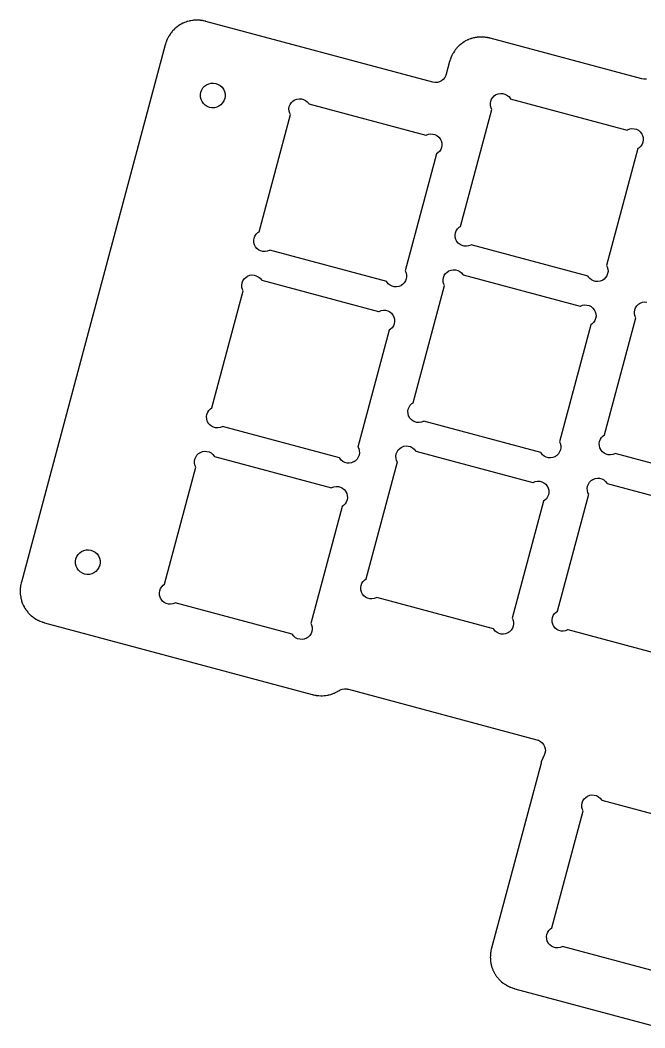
# Model space of a CAD drawing. Extents: x -129 to 129, y -30 to 88.
# Drawn here: x -129 to -70.8, y -6.1 to 87.8 of the extents above; entities that cross this region are included whole.
import ezdxf

# ---------------------------------------------------------------- set-up
doc = ezdxf.new("R2010")
doc.units = 0
doc.layers.get('0').update_dxf_attribs({"linetype": 'CONTINUOUS'})

msp = doc.modelspace()

# ---------------------------------------------------------------- linework, layer by layer
for points in [[(-70.6526, 82.2902), (-70.8614, 82.2792), (-70.8854, 82.2805), (-71.0919, 82.3132), (-85.2083, 86.0957), (-85.221, 86.099), (-85.2337, 86.1022), (-85.2464, 86.1054), (-85.2846, 86.1145), (-85.2973, 86.1175), (-85.3101, 86.1204), (-85.3229, 86.1232), (-85.438, 86.1477), (-85.4508, 86.1503), (-85.4637, 86.1529), (-85.4765, 86.1553), (-85.5151, 86.1625), (-85.528, 86.1648), (-85.5409, 86.167), (-85.5538, 86.1691), (-85.567, 86.1712), (-85.5929, 86.175), (-85.6188, 86.1784), (-85.6448, 86.1815), (-85.7229, 86.1897), (-85.7489, 86.1921), (-85.775, 86.1941), (-85.8011, 86.1958), (-85.9966, 86.2061), (-86.0489, 86.2074), (-86.1012, 86.2074), (-86.1536, 86.2061), (-86.3097, 86.1979), (-86.3619, 86.1938), (-86.4139, 86.1883), (-86.4659, 86.1815), (-86.6203, 86.157), (-86.6718, 86.1475), (-86.723, 86.1366), (-86.7739, 86.1244), (-86.9249, 86.0839), (-86.9751, 86.069), (-87.0249, 86.0529), (-87.0742, 86.0354), (-87.2202, 85.9793), (-87.2686, 85.9593), (-87.3164, 85.938), (-87.3636, 85.9155), (-87.503, 85.8445), (-87.549, 85.8195), (-87.5943, 85.7934), (-87.6389, 85.766), (-87.7701, 85.6808), (-87.8132, 85.6512), (-87.8556, 85.6204), (-87.8971, 85.5886), (-88.0186, 85.4901), (-88.0584, 85.4561), (-88.0973, 85.4211), (-88.1353, 85.3851), (-88.2459, 85.2745), (-88.2819, 85.2365), (-88.3169, 85.1977), (-88.3509, 85.1578), (-88.4493, 85.0363), (-88.4812, 84.9948), (-88.5119, 84.9525), (-88.5416, 84.9093), (-88.6482, 84.7452), (-88.6622, 84.723), (-88.6758, 84.7007), (-88.6892, 84.6782), (-88.717, 84.6301), (-88.742, 84.5841), (-88.7657, 84.5375), (-88.7882, 84.4903), (-88.8108, 84.4396), (-88.8212, 84.4155), (-88.8312, 84.3913), (-88.8409, 84.367), (-88.9251, 84.1476), (-88.9342, 84.123), (-88.9429, 84.0984), (-88.9513, 84.0736), (-88.9756, 83.999), (-88.9833, 83.974), (-88.9907, 83.9489), (-88.9979, 83.9237), (-89.3092, 82.7619), (-89.3415, 82.6623), (-89.3588, 82.6174), (-89.4537, 82.4311), (-89.5852, 82.2686), (-89.7477, 82.1371), (-89.934, 82.0422), (-90.1359, 81.9881), (-90.3447, 81.9771), (-90.3664, 81.9783), (-90.5729, 82.011), (-111.703, 87.6727), (-111.716, 87.676), (-111.728, 87.6793), (-111.741, 87.6824), (-111.779, 87.6916), (-111.792, 87.6945), (-111.805, 87.6974), (-111.817, 87.7002), (-111.933, 87.7247), (-111.945, 87.7273), (-111.958, 87.7299), (-111.971, 87.7324), (-112.01, 87.7395), (-112.023, 87.7418), (-112.036, 87.744), (-112.048, 87.7462), (-112.062, 87.7483), (-112.087, 87.752), (-112.113, 87.7554), (-112.139, 87.7585), (-112.217, 87.7667), (-112.244, 87.7691), (-112.27, 87.7712), (-112.296, 87.7729), (-112.491, 87.7831), (-112.544, 87.7845), (-112.596, 87.7845), (-112.648, 87.7831), (-112.804, 87.7749), (-112.857, 87.7708), (-112.909, 87.7653), (-112.96, 87.7585), (-113.115, 87.7341), (-113.166, 87.7245), (-113.218, 87.7136), (-113.268, 87.7014), (-113.42, 87.6609), (-113.47, 87.6461), (-113.519, 87.6299), (-113.569, 87.6124), (-113.715, 87.5564), (-113.763, 87.5363), (-113.811, 87.5151), (-113.858, 87.4925), (-113.998, 87.4215), (-114.044, 87.3965), (-114.089, 87.3704), (-114.134, 87.343), (-114.265, 87.2579), (-114.308, 87.2282), (-114.35, 87.1975), (-114.392, 87.1656), (-114.513, 87.0672), (-114.553, 87.0332), (-114.592, 86.9982), (-114.63, 86.9621), (-114.74, 86.8515), (-114.777, 86.8136), (-114.812, 86.7747), (-114.846, 86.7349), (-114.944, 86.6134), (-114.976, 86.5718), (-115.007, 86.5295), (-115.036, 86.4864), (-115.143, 86.3222), (-115.157, 86.3001), (-115.17, 86.2778), (-115.184, 86.2553), (-115.212, 86.2072), (-115.237, 86.1612), (-115.26, 86.1146), (-115.283, 86.0673), (-115.305, 86.0166), (-115.316, 85.9926), (-115.326, 85.9684), (-115.335, 85.9441), (-115.42, 85.7247), (-115.429, 85.7001), (-115.438, 85.6754), (-115.446, 85.6506), (-115.47, 85.576), (-115.478, 85.551), (-115.485, 85.5259), (-115.492, 85.5007), (-128.905, 35.4436), (-128.909, 35.4309), (-128.912, 35.4182), (-128.915, 35.4055), (-128.924, 35.3674), (-128.927, 35.3546), (-128.93, 35.3418), (-128.933, 35.3291), (-128.957, 35.2139), (-128.96, 35.2011), (-128.962, 35.1882), (-128.965, 35.1754), (-128.972, 35.1368), (-128.974, 35.1239), (-128.977, 35.111), (-128.979, 35.0981), (-128.981, 35.0849), (-128.985, 35.059), (-128.988, 35.0331), (-128.991, 35.0071), (-128.999, 34.9291), (-129.002, 34.903), (-129.004, 34.8769), (-129.005, 34.8508), (-129.016, 34.6553), (-129.017, 34.603), (-129.017, 34.5507), (-129.016, 34.4984), (-129.007, 34.3422), (-129.003, 34.29), (-128.998, 34.238), (-128.991, 34.1861), (-128.967, 34.0316), (-128.957, 33.9801), (-128.946, 33.929), (-128.934, 33.8781), (-128.893, 33.727), (-128.879, 33.6768), (-128.862, 33.627), (-128.845, 33.5777), (-128.789, 33.4317), (-128.769, 33.3833), (-128.748, 33.3355), (-128.725, 33.2883), (-128.654, 33.1489), (-128.629, 33.1029), (-128.603, 33.0576), (-128.576, 33.013), (-128.49, 32.8818), (-128.461, 32.8387), (-128.43, 32.7964), (-128.398, 32.7548), (-128.3, 32.6333), (-128.266, 32.5935), (-128.231, 32.5546), (-128.195, 32.5166), (-128.084, 32.406), (-128.046, 32.37), (-128.007, 32.335), (-127.967, 32.301), (-127.846, 32.2026), (-127.804, 32.1707), (-127.762, 32.14), (-127.719, 32.1103), (-127.555, 32.0037), (-127.533, 31.9898), (-127.51, 31.9761), (-127.488, 31.9627), (-127.44, 31.9349), (-127.394, 31.91), (-127.347, 31.8862), (-127.3, 31.8637), (-127.249, 31.8411), (-127.225, 31.8308), (-127.201, 31.8208), (-127.177, 31.8111), (-126.957, 31.7268), (-126.933, 31.7178), (-126.908, 31.709), (-126.883, 31.7006), (-126.809, 31.6764), (-126.784, 31.6686), (-126.758, 31.6612), (-126.733, 31.6541), (-101.79, 24.9706), (-101.778, 24.9673), (-101.765, 24.9641), (-101.752, 24.9609), (-101.714, 24.9518), (-101.701, 24.9488), (-101.688, 24.9459), (-101.676, 24.9431), (-101.56, 24.9186), (-101.548, 24.916), (-101.535, 24.9134), (-101.522, 24.911), (-101.483, 24.9038), (-101.47, 24.9015), (-101.458, 24.8993), (-101.445, 24.8972), (-101.432, 24.8951), (-101.406, 24.8913), (-101.38, 24.8879), (-101.354, 24.8848), (-101.276, 24.8766), (-101.25, 24.8742), (-101.223, 24.8722), (-101.197, 24.8705), (-101.002, 24.8602), (-100.95, 24.8589), (-100.897, 24.8589), (-100.845, 24.8602), (-100.689, 24.8684), (-100.637, 24.8725), (-100.585, 24.878), (-100.533, 24.8848), (-100.378, 24.9093), (-100.327, 24.9188), (-100.276, 24.9297), (-100.225, 24.9419), (-100.074, 24.9824), (-100.023, 24.9973), (-99.9736, 25.0134), (-99.9243, 25.0309), (-99.7783, 25.087), (-99.7299, 25.107), (-99.6821, 25.1283), (-99.6349, 25.1508), (-99.4955, 25.2218), (-99.4495, 25.2468), (-99.4042, 25.2729), (-99.3596, 25.3003), (-99.3295, 25.3198), (-99.2388, 25.3721), (-99.194, 25.395), (-98.9988, 25.4699), (-98.7923, 25.5026), (-98.5836, 25.4917), (-98.5338, 25.4838), (-98.4315, 25.462), (-80.8582, 20.7533), (-80.7587, 20.721), (-80.7146, 20.7041), (-80.5284, 20.6091), (-80.3659, 20.4776), (-80.2343, 20.3151), (-80.1394, 20.1288), (-80.0853, 19.9269), (-80.0744, 19.7181), (-80.1071, 19.5117), (-80.1091, 19.5042), (-80.1724, 19.3325), (-80.191, 19.2937), (-80.2147, 19.247), (-80.2212, 19.2351), (-80.2449, 19.1885), (-80.2675, 19.1412), (-80.2901, 19.0905), (-80.3024, 19.0618), (-80.3186, 19.0261), (-80.452, 18.7463), (-80.4594, 18.6526), (-80.4767, 18.576), (-85.09, 1.35898), (-85.0933, 1.34631), (-85.0965, 1.33363), (-85.0997, 1.32092), (-85.1088, 1.28274), (-85.1118, 1.27), (-85.1147, 1.25723), (-85.1175, 1.24444), (-85.142, 1.12928), (-85.1446, 1.11646), (-85.1472, 1.10362), (-85.1497, 1.09077), (-85.1568, 1.05216), (-85.1591, 1.03928), (-85.1613, 1.02638), (-85.1635, 1.01346), (-85.1655, 1.00033), (-85.1693, 0.97442), (-85.1727, 0.94847), (-85.1758, 0.92248), (-85.184, 0.84445), (-85.1864, 0.81838), (-85.1884, 0.79229), (-85.1901, 0.76617), (-85.2004, 0.57072), (-85.2018, 0.51838), (-85.2018, 0.46608), (-85.2004, 0.41375), (-85.1922, 0.25756), (-85.1881, 0.20537), (-85.1826, 0.15336), (-85.1758, 0.10145), (-85.1513, -0.05302), (-85.1418, -0.1045), (-85.1309, -0.15565), (-85.1187, -0.20656), (-85.0782, -0.35763), (-85.0633, -0.40783), (-85.0472, -0.45757), (-85.0297, -0.50692), (-84.9737, -0.65293), (-84.9536, -0.7013), (-84.9324, -0.74908), (-84.9098, -0.79633), (-84.8388, -0.93568), (-84.8138, -0.98169), (-84.7877, -1.02699), (-84.7603, -1.07162), (-84.6751, -1.20279), (-84.6455, -1.24594), (-84.6148, -1.28825), (-84.5829, -1.32978), (-84.4845, -1.45133), (-84.4505, -1.49114), (-84.4155, -1.53), (-84.3794, -1.56798), (-84.2688, -1.67857), (-84.2309, -1.71461), (-84.192, -1.7496), (-84.1522, -1.78361), (-84.0306, -1.88203), (-83.9891, -1.9139), (-83.9468, -1.94464), (-83.9036, -1.9743), (-83.7395, -2.08089), (-83.7174, -2.09486), (-83.695, -2.10853), (-83.6725, -2.12192), (-83.6245, -2.14967), (-83.5785, -2.17465), (-83.5319, -2.1984), (-83.4846, -2.22094), (-83.4339, -2.24351), (-83.4099, -2.25385), (-83.3857, -2.26386), (-83.3614, -2.27356), (-83.1419, -2.35779), (-83.1174, -2.36685), (-83.0927, -2.37559), (-83.0679, -2.384), (-82.9933, -2.40825), (-82.9683, -2.41601), (-82.9432, -2.42344), (-82.918, -2.43055), (-69.312, -6.07627)], [(-62.6612, 44.507), (-73.5589, 47.427), (-73.5963, 47.4027), (-73.7914, 47.3278), (-73.9979, 47.2951), (-74.2067, 47.306), (-74.4086, 47.3601), (-74.5949, 47.455), (-74.7574, 47.5866), (-74.8889, 47.7491), (-74.9092, 47.7888), (-74.9198, 47.7916), (-74.9166, 47.8035), (-74.9838, 47.9353), (-75.0379, 48.1373), (-75.0489, 48.346), (-75.0162, 48.5525), (-74.9413, 48.7477), (-74.8274, 48.923), (-74.6796, 49.0708), (-74.5555, 49.1514), (-71.6348, 60.0514), (-71.702, 60.1833), (-71.7561, 60.3852), (-71.7671, 60.594), (-71.7343, 60.8004), (-71.6594, 60.9956), (-71.5456, 61.171), (-71.3977, 61.3188), (-71.2736, 61.3994), (-71.2705, 61.4112), (-71.2598, 61.4083), (-71.2224, 61.4326), (-71.0272, 61.5076), (-70.8208, 61.5403), (-70.612, 61.5293)], [(-67.0611, 28.0862), (-77.9588, 31.0062), (-77.9962, 30.9819), (-78.1914, 30.907), (-78.3978, 30.8743), (-78.6066, 30.8853), (-78.8085, 30.9394), (-78.9948, 31.0343), (-79.1573, 31.1658), (-79.2888, 31.3283), (-79.3091, 31.3681), (-79.3197, 31.3709), (-79.3166, 31.3827), (-79.3838, 31.5146), (-79.4379, 31.7165), (-79.4488, 31.9253), (-79.4161, 32.1318), (-79.3412, 32.3269), (-79.2273, 32.5023), (-79.0795, 32.6501), (-78.9554, 32.7307), (-76.0347, 43.6307), (-76.1019, 43.7625), (-76.156, 43.9645), (-76.167, 44.1732), (-76.1343, 44.3797), (-76.0594, 44.5749), (-75.9455, 44.7502), (-75.7977, 44.898), (-75.6736, 44.9786), (-75.6704, 44.9905), (-75.6597, 44.9876), (-75.6223, 45.0119), (-75.4272, 45.0868), (-75.2207, 45.1195), (-75.0119, 45.1086), (-74.81, 45.0545), (-74.6237, 44.9596), (-74.4612, 44.828), (-74.3297, 44.6655), (-74.3094, 44.6258), (-63.4118, 41.7058)], [(-67.5708, -1.4182), (-78.4684, 1.50181), (-78.5059, 1.47752), (-78.701, 1.4026), (-78.9075, 1.3699), (-79.1163, 1.38084), (-79.3182, 1.43495), (-79.5045, 1.52986), (-79.667, 1.66142), (-79.7985, 1.82389), (-79.8188, 1.86363), (-79.8294, 1.86648), (-79.8262, 1.87831), (-79.8934, 2.01016), (-79.9475, 2.21209), (-79.9585, 2.42086), (-79.9258, 2.62735), (-79.8509, 2.82252), (-79.737, 2.99785), (-79.5892, 3.14567), (-79.4651, 3.22627), (-76.5444, 14.1262), (-76.6116, 14.2581), (-76.6657, 14.46), (-76.6766, 14.6688), (-76.6439, 14.8753), (-76.569, 15.0705), (-76.4552, 15.2458), (-76.3073, 15.3936), (-76.1832, 15.4742), (-76.1801, 15.486), (-76.1694, 15.4832), (-76.132, 15.5075), (-75.9368, 15.5824), (-75.7304, 15.6151), (-75.5216, 15.6042), (-75.3197, 15.55), (-75.1334, 15.4551), (-74.9709, 15.3236), (-74.8393, 15.1611), (-74.8191, 15.1214), (-63.9215, 12.2014)]]:
    msp.add_lwpolyline(points)
for points in [[(-111.363, 79.6618), (-111.574, 79.7412), (-111.765, 79.8602), (-111.93, 80.0143), (-112.061, 80.1976), (-112.154, 80.4029), (-112.206, 80.6225), (-112.213, 80.8478), (-112.176, 81.0702), (-112.097, 81.2812), (-111.978, 81.4727), (-111.824, 81.6372), (-111.64, 81.7685), (-111.435, 81.8616), (-111.215, 81.9128), (-110.99, 81.9201), (-110.768, 81.8834), (-110.557, 81.804), (-110.365, 81.685), (-110.201, 81.5308), (-110.069, 81.3476), (-109.976, 81.1423), (-109.925, 80.9227), (-109.918, 80.6974), (-109.955, 80.475), (-110.034, 80.264), (-110.153, 80.0725), (-110.307, 79.908), (-110.49, 79.7767), (-110.696, 79.6836), (-110.915, 79.6324), (-111.141, 79.6251)], [(-75.3891, 63.4481), (-75.591, 63.5022), (-75.7773, 63.5971), (-75.9398, 63.7286), (-76.0713, 63.8911), (-76.0916, 63.9309), (-86.9892, 66.8509), (-87.0266, 66.8266), (-87.2218, 66.7517), (-87.4283, 66.7189), (-87.637, 66.7299), (-87.839, 66.784), (-88.0252, 66.8789), (-88.1877, 67.0105), (-88.3193, 67.1729), (-88.3395, 67.2127), (-88.3502, 67.2155), (-88.347, 67.2274), (-88.4142, 67.3592), (-88.4683, 67.5611), (-88.4792, 67.7699), (-88.4465, 67.9764), (-88.3716, 68.1716), (-88.2577, 68.3469), (-88.1099, 68.4947), (-87.9858, 68.5753), (-85.0652, 79.4753), (-85.1324, 79.6071), (-85.1865, 79.8091), (-85.1974, 80.0179), (-85.1647, 80.2243), (-85.0898, 80.4195), (-84.9759, 80.5948), (-84.8281, 80.7427), (-84.704, 80.8233), (-84.7008, 80.8351), (-84.6902, 80.8322), (-84.6528, 80.8565), (-84.4576, 80.9314), (-84.2511, 80.9641), (-84.0423, 80.9532), (-83.8404, 80.8991), (-83.6541, 80.8042), (-83.4917, 80.6726), (-83.3601, 80.5102), (-83.3399, 80.4704), (-72.4422, 77.5504), (-72.4048, 77.5747), (-72.2097, 77.6496), (-72.0032, 77.6823), (-71.7944, 77.6714), (-71.5925, 77.6173), (-71.4062, 77.5224), (-71.2437, 77.3908), (-71.1122, 77.2283), (-71.0919, 77.1886), (-71.0813, 77.1857), (-71.0844, 77.1739), (-71.0173, 77.0421), (-70.9631, 76.8401), (-70.9522, 76.6314), (-70.9849, 76.4249), (-71.0598, 76.2297), (-71.1737, 76.0544), (-71.3215, 75.9065), (-71.4456, 75.8259), (-74.3663, 64.926), (-74.2991, 64.7941), (-74.245, 64.5922), (-74.234, 64.3834), (-74.2667, 64.1769), (-74.3417, 63.9818), (-74.4555, 63.8064), (-74.6033, 63.6586), (-74.7274, 63.578), (-74.7306, 63.5662), (-74.7413, 63.569), (-74.7787, 63.5447), (-74.9738, 63.4698), (-75.1803, 63.4371)], [(-94.1563, 62.9546), (-94.3582, 63.0087), (-94.5445, 63.1036), (-94.707, 63.2351), (-94.8385, 63.3976), (-94.8588, 63.4373), (-105.756, 66.3574), (-105.794, 66.3331), (-105.989, 66.2581), (-106.195, 66.2254), (-106.404, 66.2364), (-106.606, 66.2905), (-106.792, 66.3854), (-106.955, 66.517), (-107.086, 66.6794), (-107.107, 66.7192), (-107.117, 66.722), (-107.114, 66.7339), (-107.181, 66.8657), (-107.235, 67.0676), (-107.246, 67.2764), (-107.214, 67.4829), (-107.139, 67.6781), (-107.025, 67.8534), (-106.877, 68.0012), (-106.753, 68.0818), (-103.832, 78.9818), (-103.9, 79.1136), (-103.954, 79.3156), (-103.965, 79.5243), (-103.932, 79.7308), (-103.857, 79.926), (-103.743, 80.1013), (-103.595, 80.2492), (-103.471, 80.3298), (-103.468, 80.3416), (-103.457, 80.3387), (-103.42, 80.363), (-103.225, 80.4379), (-103.018, 80.4706), (-102.81, 80.4597), (-102.608, 80.4056), (-102.421, 80.3107), (-102.259, 80.1791), (-102.127, 80.0166), (-102.107, 79.9769), (-91.2094, 77.0569), (-91.172, 77.0812), (-90.9769, 77.1561), (-90.7704, 77.1888), (-90.5616, 77.1779), (-90.3597, 77.1238), (-90.1734, 77.0289), (-90.0109, 76.8973), (-89.8794, 76.7348), (-89.8591, 76.6951), (-89.8485, 76.6922), (-89.8516, 76.6804), (-89.7845, 76.5486), (-89.7304, 76.3466), (-89.7194, 76.1378), (-89.7521, 75.9314), (-89.827, 75.7362), (-89.9409, 75.5609), (-90.0887, 75.413), (-90.2128, 75.3324), (-93.1335, 64.4325), (-93.0663, 64.3006), (-93.0122, 64.0987), (-93.0012, 63.8899), (-93.0339, 63.6834), (-93.1089, 63.4883), (-93.2227, 63.3129), (-93.3705, 63.1651), (-93.4947, 63.0845), (-93.4978, 63.0727), (-93.5085, 63.0755), (-93.5459, 63.0512), (-93.7411, 62.9763), (-93.9475, 62.9436)], [(-98.5562, 46.5338), (-98.7582, 46.5879), (-98.9444, 46.6828), (-99.1069, 46.8144), (-99.2385, 46.9769), (-99.2587, 47.0166), (-110.156, 49.9366), (-110.194, 49.9123), (-110.389, 49.8374), (-110.595, 49.8047), (-110.804, 49.8156), (-111.006, 49.8698), (-111.192, 49.9647), (-111.355, 50.0962), (-111.486, 50.2587), (-111.507, 50.2984), (-111.517, 50.3013), (-111.514, 50.3131), (-111.581, 50.445), (-111.635, 50.6469), (-111.646, 50.8557), (-111.614, 51.0622), (-111.539, 51.2573), (-111.425, 51.4327), (-111.277, 51.5805), (-111.153, 51.6611), (-108.232, 62.5611), (-108.299, 62.6929), (-108.354, 62.8948), (-108.365, 63.1036), (-108.332, 63.3101), (-108.257, 63.5053), (-108.143, 63.6806), (-107.995, 63.8284), (-107.871, 63.909), (-107.868, 63.9208), (-107.857, 63.918), (-107.82, 63.9423), (-107.625, 64.0172), (-107.418, 64.0499), (-107.209, 64.039), (-107.008, 63.9849), (-106.821, 63.8899), (-106.659, 63.7584), (-106.527, 63.5959), (-106.507, 63.5562), (-95.6094, 60.6362), (-95.572, 60.6605), (-95.3768, 60.7354), (-95.1703, 60.7681), (-94.9615, 60.7571), (-94.7596, 60.703), (-94.5733, 60.6081), (-94.4109, 60.4766), (-94.2793, 60.3141), (-94.259, 60.2743), (-94.2484, 60.2715), (-94.2516, 60.2597), (-94.1844, 60.1278), (-94.1303, 59.9259), (-94.1193, 59.7171), (-94.152, 59.5106), (-94.227, 59.3155), (-94.3408, 59.1401), (-94.4886, 58.9923), (-94.6128, 58.9117), (-97.5334, 48.0117), (-97.4662, 47.8799), (-97.4121, 47.6779), (-97.4012, 47.4692), (-97.4339, 47.2627), (-97.5088, 47.0675), (-97.6226, 46.8922), (-97.7705, 46.7444), (-97.8946, 46.6638), (-97.8977, 46.6519), (-97.9084, 46.6548), (-97.9458, 46.6305), (-98.141, 46.5556), (-98.3475, 46.5229)], [(-79.789, 47.0273), (-79.991, 47.0814), (-80.1772, 47.1763), (-80.3397, 47.3079), (-80.4713, 47.4704), (-80.4915, 47.5101), (-91.3891, 50.4301), (-91.4265, 50.4058), (-91.6217, 50.3309), (-91.8282, 50.2982), (-92.037, 50.3091), (-92.2389, 50.3633), (-92.4252, 50.4582), (-92.5876, 50.5897), (-92.7192, 50.7522), (-92.7394, 50.7919), (-92.7501, 50.7948), (-92.7469, 50.8066), (-92.8141, 50.9385), (-92.8682, 51.1404), (-92.8792, 51.3492), (-92.8465, 51.5557), (-92.7715, 51.7508), (-92.6577, 51.9262), (-92.5098, 52.074), (-92.3857, 52.1546), (-89.4651, 63.0546), (-89.5323, 63.1864), (-89.5864, 63.3883), (-89.5973, 63.5971), (-89.5646, 63.8036), (-89.4897, 63.9988), (-89.3758, 64.1741), (-89.228, 64.3219), (-89.1039, 64.4025), (-89.1007, 64.4143), (-89.0901, 64.4115), (-89.0527, 64.4358), (-88.8575, 64.5107), (-88.651, 64.5434), (-88.4423, 64.5325), (-88.2403, 64.4784), (-88.0541, 64.3834), (-87.8916, 64.2519), (-87.76, 64.0894), (-87.7398, 64.0497), (-76.8422, 61.1297), (-76.8048, 61.154), (-76.6096, 61.2289), (-76.4031, 61.2616), (-76.1943, 61.2506), (-75.9924, 61.1965), (-75.8061, 61.1016), (-75.6437, 60.9701), (-75.5121, 60.8076), (-75.4918, 60.7679), (-75.4812, 60.765), (-75.4844, 60.7532), (-75.4172, 60.6213), (-75.3631, 60.4194), (-75.3521, 60.2106), (-75.3848, 60.0041), (-75.4598, 59.809), (-75.5736, 59.6336), (-75.7214, 59.4858), (-75.8455, 59.4052), (-78.7662, 48.5052), (-78.699, 48.3734), (-78.6449, 48.1714), (-78.634, 47.9627), (-78.6667, 47.7562), (-78.7416, 47.561), (-78.8554, 47.3857), (-79.0033, 47.2379), (-79.1274, 47.1573), (-79.1305, 47.1454), (-79.1412, 47.1483), (-79.1786, 47.124), (-79.3738, 47.0491), (-79.5803, 47.0164)], [(-84.1889, 30.6066), (-84.3909, 30.6607), (-84.5772, 30.7556), (-84.7396, 30.8872), (-84.8712, 31.0496), (-84.8914, 31.0894), (-95.7891, 34.0094), (-95.8265, 33.9851), (-96.0216, 33.9102), (-96.2281, 33.8775), (-96.4369, 33.8884), (-96.6388, 33.9425), (-96.8251, 34.0374), (-96.9876, 34.169), (-97.1191, 34.3315), (-97.1394, 34.3712), (-97.15, 34.3741), (-97.1469, 34.3859), (-97.214, 34.5177), (-97.2681, 34.7197), (-97.2791, 34.9284), (-97.2464, 35.1349), (-97.1715, 35.3301), (-97.0576, 35.5054), (-96.9098, 35.6532), (-96.7857, 35.7338), (-93.865, 46.6338), (-93.9322, 46.7657), (-93.9863, 46.9676), (-93.9973, 47.1764), (-93.9646, 47.3829), (-93.8896, 47.578), (-93.7758, 47.7534), (-93.6279, 47.9012), (-93.5038, 47.9818), (-93.5007, 47.9936), (-93.49, 47.9908), (-93.4526, 48.015), (-93.2574, 48.09), (-93.051, 48.1227), (-92.8422, 48.1117), (-92.6403, 48.0576), (-92.454, 47.9627), (-92.2915, 47.8311), (-92.16, 47.6687), (-92.1397, 47.6289), (-81.2421, 44.7089), (-81.2047, 44.7332), (-81.0095, 44.8081), (-80.803, 44.8408), (-80.5943, 44.8299), (-80.3923, 44.7758), (-80.206, 44.6809), (-80.0436, 44.5493), (-79.912, 44.3869), (-79.8918, 44.3471), (-79.8811, 44.3443), (-79.8843, 44.3324), (-79.8171, 44.2006), (-79.763, 43.9986), (-79.7521, 43.7899), (-79.7848, 43.5834), (-79.8597, 43.3882), (-79.9735, 43.2129), (-80.1214, 43.0651), (-80.2455, 42.9845), (-83.1661, 32.0845), (-83.0989, 31.9526), (-83.0448, 31.7507), (-83.0339, 31.5419), (-83.0666, 31.3355), (-83.1415, 31.1403), (-83.2554, 30.965), (-83.4032, 30.8171), (-83.5273, 30.7365), (-83.5305, 30.7247), (-83.5411, 30.7276), (-83.5785, 30.7033), (-83.7737, 30.6283), (-83.9802, 30.5956)], [(-102.956, 30.1131), (-103.158, 30.1672), (-103.344, 30.2621), (-103.507, 30.3937), (-103.638, 30.5561), (-103.659, 30.5959), (-114.556, 33.5159), (-114.594, 33.4916), (-114.789, 33.4167), (-114.995, 33.384), (-115.204, 33.3949), (-115.406, 33.449), (-115.592, 33.5439), (-115.755, 33.6755), (-115.886, 33.838), (-115.907, 33.8777), (-115.917, 33.8805), (-115.914, 33.8924), (-115.981, 34.0242), (-116.035, 34.2262), (-116.046, 34.4349), (-116.014, 34.6414), (-115.939, 34.8366), (-115.825, 35.0119), (-115.677, 35.1597), (-115.553, 35.2403), (-112.632, 46.1403), (-112.699, 46.2722), (-112.754, 46.4741), (-112.764, 46.6829), (-112.732, 46.8894), (-112.657, 47.0845), (-112.543, 47.2599), (-112.395, 47.4077), (-112.271, 47.4883), (-112.268, 47.5001), (-112.257, 47.4972), (-112.22, 47.5215), (-112.025, 47.5965), (-111.818, 47.6292), (-111.609, 47.6182), (-111.407, 47.5641), (-111.221, 47.4692), (-111.059, 47.3376), (-110.927, 47.1752), (-110.907, 47.1354), (-100.009, 44.2154), (-99.9719, 44.2397), (-99.7767, 44.3146), (-99.5702, 44.3473), (-99.3615, 44.3364), (-99.1595, 44.2823), (-98.9733, 44.1874), (-98.8108, 44.0558), (-98.6792, 43.8933), (-98.659, 43.8536), (-98.6483, 43.8508), (-98.6515, 43.8389), (-98.5843, 43.7071), (-98.5302, 43.5051), (-98.5193, 43.2964), (-98.552, 43.0899), (-98.6269, 42.8947), (-98.7407, 42.7194), (-98.8886, 42.5716), (-99.0127, 42.491), (-101.933, 31.591), (-101.866, 31.4591), (-101.812, 31.2572), (-101.801, 31.0484), (-101.834, 30.8419), (-101.909, 30.6468), (-102.023, 30.4714), (-102.17, 30.3236), (-102.295, 30.243), (-102.298, 30.2312), (-102.308, 30.2341), (-102.346, 30.2098), (-102.541, 30.1348), (-102.747, 30.1021)], [(-123.01, 36.1951), (-123.221, 36.2745), (-123.412, 36.3936), (-123.577, 36.5477), (-123.708, 36.7309), (-123.801, 36.9363), (-123.852, 37.1558), (-123.86, 37.3811), (-123.823, 37.6036), (-123.744, 37.8146), (-123.625, 38.006), (-123.47, 38.1705), (-123.287, 38.3019), (-123.082, 38.3949), (-122.862, 38.4461), (-122.637, 38.4535), (-122.415, 38.4167), (-122.204, 38.3373), (-122.012, 38.2183), (-121.848, 38.0642), (-121.716, 37.8809), (-121.623, 37.6756), (-121.572, 37.456), (-121.565, 37.2307), (-121.601, 37.0083), (-121.681, 36.7973), (-121.8, 36.6059), (-121.954, 36.4413), (-122.137, 36.31), (-122.343, 36.217), (-122.562, 36.1658), (-122.787, 36.1584)]]:
    msp.add_lwpolyline(points, close=True)

doc.saveas('drawing.dxf')
